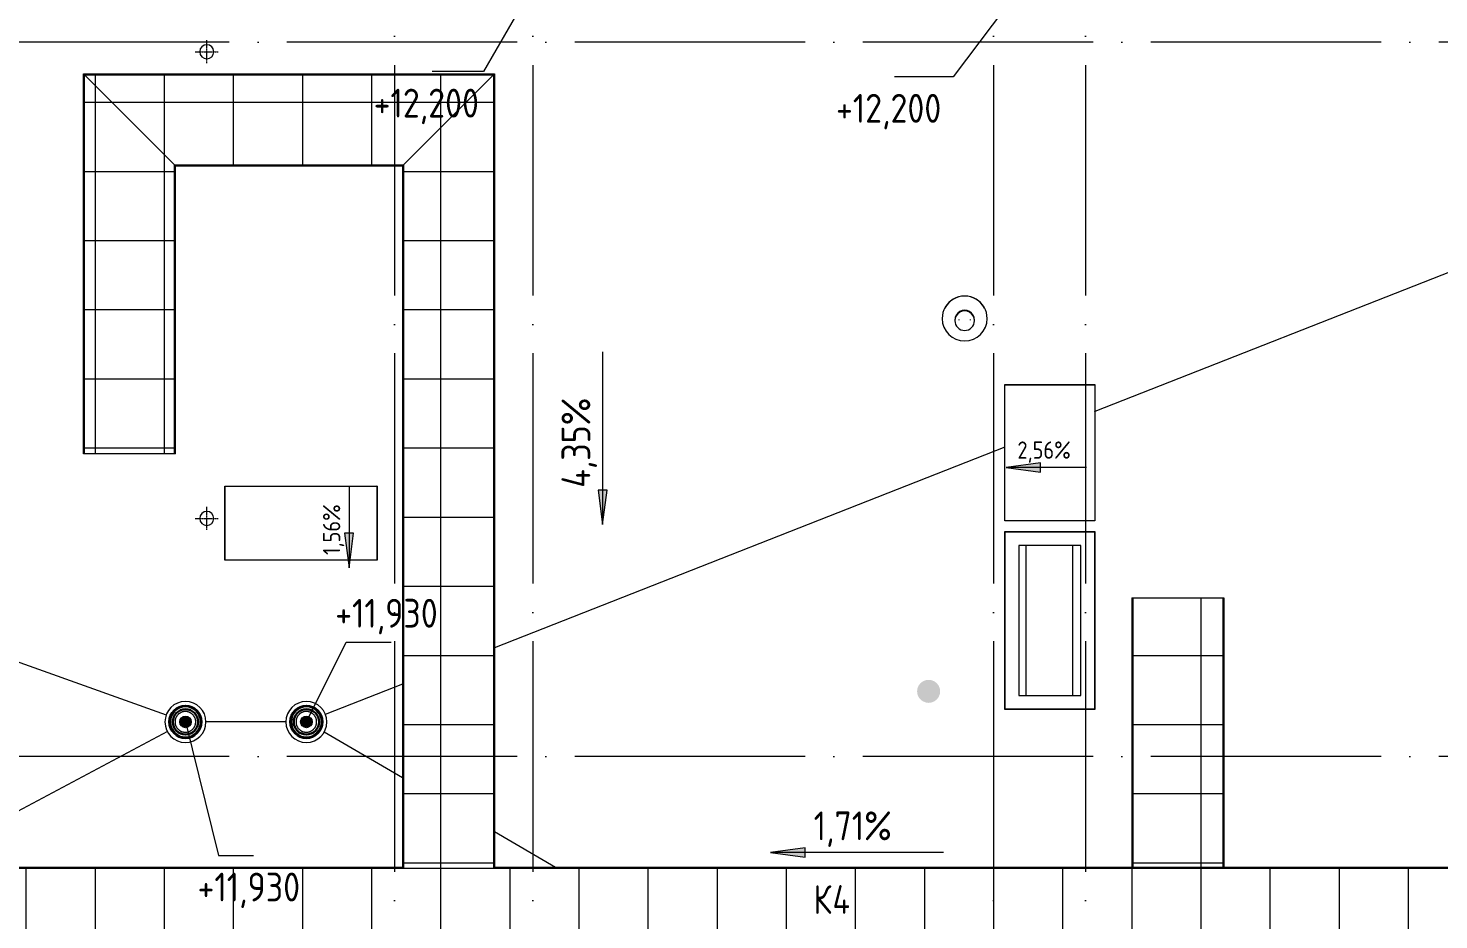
# Model space of a CAD drawing. Header units: millimetres. Extents: x -88595 to 880822, y -1054509 to -148035.
# Drawn here: x 518784 to 531030, y -275669 to -267932 of the extents above; entities that cross this region are included whole.
import ezdxf

# ---------------------------------------------------------------- set-up
doc = ezdxf.new("R2010")
doc.units = ezdxf.units.MM
doc.linetypes.add('ADSK_Линия сетки', pattern=[25, 20, -2.5, 0, -2.5])
doc.linetypes.add('ADSK_Осевая', pattern=[14, 10, -2, 0, -2])
for name, color, linetype, lineweight in [('Аннотация', 7, 'Continuous', 20), ('Крыша', 7, 'Continuous', 9), ('Линии', 7, 'Continuous', 9), ('Оборудование', 7, 'Continuous', 18), ('Ограждение', 7, 'Continuous', 9), ('Оси', 7, 'Continuous', 9), ('Отметки', 7, 'Continuous', 9), ('Размеры', 7, 'Continuous', 9), ('Стены внутренние', 7, 'Continuous', 18), ('Стены наружные', 7, 'Continuous', 18), ('Трубопровод', 7, 'Continuous', 18), ('Узлы', 7, 'Continuous', 18)]:
    doc.layers.add(name, color=color, linetype=linetype, lineweight=lineweight)
doc.styles.add('$3$GOST 2.304 type A', font='GOST2304A.ttf', dxfattribs={"height": 250})
doc.styles.add('GOST Common_2', font='GOST_Common.ttf', dxfattribs={"width": 0.9, "height": 350})
doc.styles.add('GOST Common_5', font='GOST_Common.ttf', dxfattribs={"width": 0.9, "height": 5})
pattern_1 = [(0, (548766.5, 663825.2), (0, 600), []), (90, (548766.5, 663825.2), (-600, 4e-14), [])]

# ---------------------------------------------------------------- blocks, each defined once
blk = doc.blocks.new('Кровля')
at = {"layer": 'Ограждение'}
h = blk.add_hatch(dxfattribs=at)
h.set_pattern_fill('FP_114', color=256, style=0, pattern_type=2)
h.set_pattern_definition([(0, (548766.5, 661274.8), (0, 424.264), []), (90, (548766.5, 661274.8), (-600, 4e-14), [])])
h.paths.add_polyline_path([(535070, 658100), (535090, 658100), (535100, 658110), (531531, 658110), (531541, 658100), (534799, 658100)])
h = blk.add_hatch(dxfattribs=at)
h.set_pattern_fill('FP_116', color=256, style=0, pattern_type=2)
h.set_pattern_definition([(0, (539841.5, 663825.2), (0, 600), []), (90, (539841.5, 663825.2), (-424.264, 3e-14), [])])
h.paths.add_polyline_path([(531531, 654810), (531541, 654810), (531541, 658100), (531531, 658110), (531531, 655092)])
h = blk.add_hatch(dxfattribs=at)
h.set_pattern_fill('FP_18', color=256, style=0, pattern_type=2)
h.set_pattern_definition(pattern_1)
h.paths.add_polyline_path([(534310, 657320), (535090, 658100), (531541, 658100), (532321, 657320), (534055, 657320)])
h = blk.add_hatch(dxfattribs=at)
h.set_pattern_fill('FP_18', color=256, style=0, pattern_type=2)
h.set_pattern_definition(pattern_1)
h.paths.add_polyline_path([(531541, 654810), (532321, 654810), (532321, 657320), (531541, 658100), (531541, 655092)])
h = blk.add_hatch(dxfattribs=at)
h.set_pattern_fill('FP_18', color=256, style=0, pattern_type=2)
h.set_pattern_definition(pattern_1)
h.paths.add_polyline_path([(535090, 651212), (535090, 658100), (534310, 657320), (534310, 651212), (534799, 651212)])
h = blk.add_hatch(dxfattribs=at)
h.set_pattern_fill('FP_112', color=256, style=0, pattern_type=2)
h.set_pattern_definition([(0, (542240, 663825.2), (0, 600), []), (90, (542240, 663825.2), (-424.264, 3e-14), [])])
h.paths.add_polyline_path([(535090, 651212), (535100, 651222), (535100, 658110), (535090, 658100), (535090, 651222)])
h = blk.add_hatch(dxfattribs=at)
h.set_pattern_fill('FP_115', color=256, style=0, pattern_type=2)
h.set_pattern_definition([(0, (548766.5, 660260.8), (0, 424.264), []), (90, (548766.5, 660260.8), (-600, 4e-14), [])])
h.paths.add_polyline_path([(534300, 657310), (534310, 657320), (532321, 657320), (532331, 657310), (534055, 657310)])
h = blk.add_hatch(dxfattribs=at)
h.set_pattern_fill('FP_117', color=256, style=0, pattern_type=2)
h.set_pattern_definition([(0, (540855.5, 663825.2), (0, 600), []), (90, (540855.5, 663825.2), (-424.264, 3e-14), [])])
h.paths.add_polyline_path([(532331, 654810), (532331, 657310), (532321, 657320), (532321, 654810)])
h = blk.add_hatch(dxfattribs=at)
h.set_pattern_fill('FP_113', color=256, style=0, pattern_type=2)
h.set_pattern_definition([(0, (541226, 663825.2), (0, 600), []), (90, (541226, 663825.2), (-424.264, 3e-14), [])])
h.paths.add_polyline_path([(534310, 651212), (534310, 657320), (534300, 657310), (534300, 651222)])
h = blk.add_hatch(dxfattribs=at)
h.set_pattern_fill('FP_119', color=256, style=0, pattern_type=2)
h.set_pattern_definition([(0, (546297.46, 663825.2), (0, 600), []), (90, (546297.46, 663825.2), (-424.264, 3e-14), [])])
h.paths.add_polyline_path([(540642, 651222), (540642, 653563), (540632, 653563), (540632, 651222)])
h = blk.add_hatch(dxfattribs=at)
h.set_pattern_fill('FP_25', color=256, style=0, pattern_type=2)
h.set_pattern_definition(pattern_1)
h.paths.add_polyline_path([(540949, 651222), (541422, 651222), (541422, 653563), (540642, 653563), (540642, 651222), (540754, 651222)])
h = blk.add_hatch(dxfattribs=at)
h.set_pattern_fill('FP_118', color=256, style=0, pattern_type=2)
h.set_pattern_definition([(0, (543501.46, 663825.2), (0, 600), []), (90, (543501.46, 663825.2), (-424.264, 3e-14), [])])
h.paths.add_polyline_path([(541432, 651222), (541432, 653563), (541422, 653563), (541422, 651222)])
h = blk.add_hatch(dxfattribs=at)
h.set_pattern_fill('FP_25', color=256, style=0, pattern_type=2)
h.set_pattern_definition(pattern_1)
h.paths.add_polyline_path([(564082, 650032), (562902, 651212), (516283, 651212), (516283, 650032), (564013, 650032)])
h = blk.add_hatch(dxfattribs=at)
h.set_pattern_fill('FP_66', color=256, style=0, pattern_type=2)
h.set_pattern_definition([(0, (548766.5, 655875.84), (0, 424.264), []), (90, (548766.5, 655875.84), (-600, 4e-14), [])])
h.paths.add_polyline_path([(562892, 651212), (562902, 651212), (562892, 651222), (557866, 651222), (557866, 651212), (562710, 651212)])
h.paths.add_polyline_path([(517681, 651212), (534310, 651212), (534300, 651222), (517083, 651222), (517083, 651212)])
h.paths.add_polyline_path([(557066, 651212), (557066, 651222), (535100, 651222), (535090, 651212), (556756, 651212)])
at = {"layer": 'Отметки'}
h = blk.add_hatch(color=256, dxfattribs=at)
edge = h.paths.add_edge_path()
edge.add_arc((532416, 652485), 50, 0, 360)
h = blk.add_hatch(color=256, dxfattribs=at)
edge = h.paths.add_edge_path()
edge.add_arc((533466, 652485), 50, 0, 360)
at = {"layer": 'Размеры'}
for points in [[(539540, 654693), (539840, 654653), (539840, 654732)], [(536037, 654197), (536077, 654497), (535998, 654497)], [(533836, 653822), (533875, 654122), (533796, 654122)], [(537496, 651351), (537796, 651312), (537796, 651391)]]:
    blk.add_hatch(color=256, dxfattribs=at).paths.add_polyline_path(points)
at = {"layer": 'Узлы'}
blk.add_hatch(color=256, dxfattribs=at).paths.add_polyline_path([(538868, 652650), (538894, 652654), (538918, 652664), (538939, 652680), (538955, 652700), (538965, 652725), (538968, 652750), (538965, 652776), (538955, 652800), (538939, 652821), (538918, 652837), (538893, 652847), (538868, 652850), (538842, 652847), (538818, 652837), (538797, 652821), (538781, 652800), (538771, 652776), (538768, 652750), (538771, 652725), (538781, 652700), (538797, 652680), (538818, 652664), (538842, 652654)])
at = {"layer": 'Крыша'}
for p, q in [((548838, 658531), (540312, 655178)), ((520783, 656658), (532249, 652545)), ((539531, 654231), (539531, 655411)), ((539531, 655411), (540310, 655411)), ((540310, 655411), (540310, 654231)), ((539529, 654870), (535100, 653128)), ((532760, 654530), (534078, 654530)), ((532760, 653890), (532760, 654530)), ((534078, 654530), (534078, 653890)), ((540310, 654231), (539531, 654231)), ((539716, 652715), (539716, 654015)), ((540116, 654015), (540116, 652715)), ((534078, 653890), (532760, 653890)), ((534300, 652813), (533629, 652550)), ((533288, 652485), (532593, 652485)), ((532259, 652402), (530043, 651222)), ((534300, 651999), (533620, 652395)), ((535630, 651222), (535100, 651532))]:
    blk.add_line(p, q, dxfattribs=at)
at = {"layer": 'Линии', "lineweight": 30}
for centre, radius in [((532416, 652485), 140), ((533466, 652485), 140), ((532416, 652485), 110), ((533466, 652485), 110)]:
    blk.add_circle(centre, radius, dxfattribs=at)
at = {"layer": 'Оборудование'}
for p, q in [((538986, 655986), (538986, 655986)), ((539096, 655972), (539096, 655967)), ((539131, 655976), (539131, 655972)), ((539231, 655972), (539231, 655976)), ((539266, 655967), (539266, 655972)), ((539376, 655986), (539376, 655986))]:
    blk.add_line(p, q, dxfattribs=at)
at = {"layer": 'Оборудование', "flags": 128}
for points in [[(532505, 652485), (532505, 652489), (532505, 652493), (532505, 652496), (532504, 652500), (532504, 652503), (532503, 652507), (532502, 652510), (532501, 652514), (532500, 652517), (532498, 652520), (532497, 652524), (532495, 652527), (532493, 652530), (532492, 652533), (532490, 652536), (532488, 652539), (532485, 652542), (532483, 652545), (532481, 652547), (532478, 652550), (532475, 652552), (532473, 652555), (532470, 652557), (532467, 652559), (532464, 652561), (532461, 652563), (532458, 652565), (532455, 652566), (532451, 652568), (532448, 652569), (532445, 652570), (532441, 652572), (532438, 652573), (532434, 652573), (532431, 652574), (532427, 652575), (532424, 652575), (532420, 652575), (532416, 652575), (532413, 652575), (532409, 652575), (532406, 652575), (532402, 652574), (532399, 652574), (532395, 652573), (532392, 652572), (532388, 652571), (532385, 652570), (532381, 652569), (532378, 652567), (532375, 652566), (532372, 652564), (532369, 652562), (532366, 652560), (532363, 652558), (532360, 652556), (532357, 652554), (532354, 652551), (532352, 652549), (532349, 652546), (532347, 652543), (532345, 652541), (532342, 652538), (532340, 652535), (532338, 652532), (532337, 652529), (532335, 652525), (532334, 652522), (532332, 652519), (532331, 652516), (532330, 652512), (532329, 652509), (532328, 652505), (532327, 652502), (532327, 652498), (532326, 652495), (532326, 652491), (532326, 652487), (532326, 652485)], [(532326, 652485), (532326, 652482), (532326, 652478), (532326, 652475), (532327, 652471), (532327, 652468), (532328, 652464), (532329, 652461), (532330, 652457), (532331, 652454), (532333, 652450), (532334, 652447), (532336, 652444), (532338, 652441), (532339, 652438), (532341, 652435), (532343, 652432), (532346, 652429), (532348, 652426), (532350, 652424), (532353, 652421), (532356, 652419), (532358, 652416), (532361, 652414), (532364, 652412), (532367, 652410), (532370, 652408), (532373, 652406), (532376, 652405), (532380, 652403), (532383, 652402), (532386, 652400), (532390, 652399), (532393, 652398), (532397, 652398), (532400, 652397), (532404, 652396), (532407, 652396), (532411, 652396), (532415, 652396), (532418, 652396), (532422, 652396), (532425, 652396), (532429, 652397), (532432, 652397), (532436, 652398), (532439, 652399), (532443, 652400), (532446, 652401), (532450, 652402), (532453, 652404), (532456, 652405), (532459, 652407), (532462, 652409), (532465, 652411), (532468, 652413), (532471, 652415), (532474, 652417), (532477, 652420), (532479, 652422), (532482, 652425), (532484, 652427), (532486, 652430), (532489, 652433), (532491, 652436), (532493, 652439), (532494, 652442), (532496, 652445), (532498, 652449), (532499, 652452), (532500, 652455), (532501, 652459), (532502, 652462), (532503, 652466), (532504, 652469), (532504, 652473), (532505, 652476), (532505, 652480), (532505, 652484), (532505, 652485)], [(533555, 652485), (533555, 652489), (533555, 652493), (533555, 652496), (533554, 652500), (533554, 652503), (533553, 652507), (533552, 652510), (533551, 652514), (533550, 652517), (533548, 652520), (533547, 652524), (533545, 652527), (533543, 652530), (533542, 652533), (533540, 652536), (533538, 652539), (533535, 652542), (533533, 652545), (533531, 652547), (533528, 652550), (533525, 652552), (533523, 652555), (533520, 652557), (533517, 652559), (533514, 652561), (533511, 652563), (533508, 652565), (533505, 652566), (533501, 652568), (533498, 652569), (533495, 652570), (533491, 652572), (533488, 652573), (533484, 652573), (533481, 652574), (533477, 652575), (533474, 652575), (533470, 652575), (533466, 652575), (533463, 652575), (533459, 652575), (533456, 652575), (533452, 652574), (533449, 652574), (533445, 652573), (533442, 652572), (533438, 652571), (533435, 652570), (533431, 652569), (533428, 652567), (533425, 652566), (533422, 652564), (533419, 652562), (533416, 652560), (533413, 652558), (533410, 652556), (533407, 652554), (533404, 652551), (533402, 652549), (533399, 652546), (533397, 652543), (533395, 652541), (533392, 652538), (533390, 652535), (533388, 652532), (533387, 652529), (533385, 652525), (533384, 652522), (533382, 652519), (533381, 652516), (533380, 652512), (533379, 652509), (533378, 652505), (533377, 652502), (533377, 652498), (533376, 652495), (533376, 652491), (533376, 652487), (533376, 652485)], [(533376, 652485), (533376, 652482), (533376, 652478), (533376, 652475), (533377, 652471), (533377, 652468), (533378, 652464), (533379, 652461), (533380, 652457), (533381, 652454), (533383, 652450), (533384, 652447), (533386, 652444), (533388, 652441), (533389, 652438), (533391, 652435), (533393, 652432), (533396, 652429), (533398, 652426), (533400, 652424), (533403, 652421), (533406, 652419), (533408, 652416), (533411, 652414), (533414, 652412), (533417, 652410), (533420, 652408), (533423, 652406), (533426, 652405), (533430, 652403), (533433, 652402), (533436, 652400), (533440, 652399), (533443, 652398), (533447, 652398), (533450, 652397), (533454, 652396), (533457, 652396), (533461, 652396), (533465, 652396), (533468, 652396), (533472, 652396), (533475, 652396), (533479, 652397), (533482, 652397), (533486, 652398), (533489, 652399), (533493, 652400), (533496, 652401), (533500, 652402), (533503, 652404), (533506, 652405), (533509, 652407), (533512, 652409), (533515, 652411), (533518, 652413), (533521, 652415), (533524, 652417), (533527, 652420), (533529, 652422), (533532, 652425), (533534, 652427), (533536, 652430), (533539, 652433), (533541, 652436), (533543, 652439), (533544, 652442), (533546, 652445), (533548, 652449), (533549, 652452), (533550, 652455), (533551, 652459), (533552, 652462), (533553, 652466), (533554, 652469), (533554, 652473), (533555, 652476), (533555, 652480), (533555, 652484), (533555, 652485)]]:
    blk.add_lwpolyline(points, dxfattribs=at)
at = {"layer": 'Оборудование'}
for centre, radius, start, end in [((532416, 652485), 178, 0, 180), ((532416, 652485), 130, 0, 180), ((533466, 652485), 178, 0, 180), ((533466, 652485), 130, 0, 180), ((532416, 652485), 178, 180, 0), ((532416, 652485), 130, 180, 0), ((533466, 652485), 178, 180, 0), ((533466, 652485), 130, 180, 0)]:
    blk.add_arc(centre, radius, start, end, dxfattribs=at)
for centre, major_axis, start_param, end_param in [((539181, 655986), (195, 0), 0, 3.141593), ((539181, 655986), (195, 0), 0.483322, 2.658271), ((539181, 655972), (85, 0), 0, 3.141593), ((539181, 655967), (85, 0), 0, 3.141593), ((539181, 655986), (195, 0), 3.141593, 6.283185), ((539181, 655967), (85, 0), 3.141593, 6.283185)]:
    blk.add_ellipse(centre, major_axis=major_axis, ratio=0.999053, start_param=start_param, end_param=end_param, dxfattribs=at)
at = {"layer": 'Ограждение'}
for p, q in [((531531, 658110), (535100, 658110)), ((531531, 658110), (531541, 658100)), ((531531, 654810), (531531, 658110)), ((531541, 658100), (535090, 658100)), ((531541, 658100), (532321, 657320)), ((531541, 654810), (531541, 658100)), ((535090, 658100), (534310, 657320)), ((535100, 658110), (535090, 658100)), ((535090, 658100), (535090, 651212)), ((535100, 658110), (535100, 651222)), ((532321, 657320), (534310, 657320)), ((532321, 657320), (532331, 657310)), ((532321, 654810), (532321, 657320)), ((532331, 657310), (534300, 657310)), ((532331, 654810), (532331, 657310)), ((534310, 657320), (534300, 657310)), ((534300, 657310), (534300, 651222)), ((534310, 657320), (534310, 651212)), ((531541, 654810), (531531, 654810)), ((532321, 654810), (531541, 654810)), ((532331, 654810), (532321, 654810)), ((540632, 653563), (540642, 653563)), ((540632, 653563), (540632, 651222)), ((540642, 653563), (541422, 653563)), ((540642, 653563), (540642, 651222)), ((541422, 653563), (541432, 653563)), ((541422, 653563), (541422, 651222)), ((541432, 653563), (541432, 651222)), ((534300, 651222), (517083, 651222)), ((557066, 651212), (517083, 651212)), ((535090, 651212), (534310, 651212)), ((540632, 651222), (535100, 651222)), ((540642, 651222), (540632, 651222)), ((541422, 651222), (540642, 651222)), ((541432, 651222), (541422, 651222)), ((545276, 651222), (541432, 651222))]:
    blk.add_line(p, q, dxfattribs=at)
at = {"layer": 'Оси', "linetype": 'ADSK_Линия сетки', "ltscale": 100}
for p, q in [((534231, 660685), (534231, 629959)), ((535431, 660685), (535431, 631229)), ((539431, 660685), (539431, 629959)), ((540231, 660685), (540231, 631229)), ((585298, 658385), (508358, 658385)), ((585298, 652185), (508358, 652185))]:
    blk.add_line(p, q, dxfattribs=at)
at = {"layer": 'Отметки', "lineweight": 20}
for p, q in [((535326, 658685), (535005, 658130)), ((539536, 658685), (539080, 658084)), ((535005, 658130), (534558, 658130)), ((539080, 658084), (538572, 658084)), ((533466, 652485), (533810, 653176)), ((533810, 653176), (534203, 653176)), ((532416, 652485), (532702, 651327)), ((532702, 651327), (533007, 651327))]:
    blk.add_line(p, q, dxfattribs=at)
at = {"layer": 'Отметки'}
for centre in [(532416, 652485), (533466, 652485)]:
    blk.add_circle(centre, 50, dxfattribs=at)
at = {"layer": 'Размеры', "lineweight": 20}
for p, q in [((536037, 655697), (536037, 654197)), ((540240, 654693), (539540, 654693)), ((533836, 654522), (533836, 653822)), ((538996, 651351), (537496, 651351))]:
    blk.add_line(p, q, dxfattribs=at)
at = {"layer": 'Размеры'}
for p, q in [((539840, 654732), (539540, 654693)), ((539540, 654693), (539840, 654653)), ((539840, 654653), (539840, 654732)), ((536077, 654497), (535998, 654497)), ((535998, 654497), (536037, 654197)), ((536037, 654197), (536077, 654497)), ((533875, 654122), (533796, 654122)), ((533796, 654122), (533836, 653822)), ((533836, 653822), (533875, 654122)), ((537796, 651391), (537496, 651351)), ((537796, 651312), (537796, 651391)), ((537496, 651351), (537796, 651312))]:
    blk.add_line(p, q, dxfattribs=at)
at = {"layer": 'Стены внутренние'}
for p, q in [((539529, 654229), (539529, 655413)), ((539529, 655413), (540312, 655413)), ((539531, 655411), (539531, 655413)), ((540310, 655413), (540310, 655411)), ((540312, 655413), (540312, 654229)), ((540310, 655177), (540312, 655178)), ((539529, 654870), (539531, 654871)), ((532758, 654532), (534080, 654532)), ((532758, 653888), (532758, 654532)), ((532760, 654532), (532760, 654530)), ((534080, 654530), (534079, 654530)), ((534080, 654532), (534080, 653888)), ((540312, 654229), (539529, 654229)), ((539531, 654231), (539531, 654229)), ((540312, 654231), (540310, 654231)), ((539529, 654137), (540312, 654137)), ((539529, 652593), (539529, 654137)), ((539529, 654135), (540310, 654135)), ((539531, 654135), (539531, 652593)), ((540310, 654135), (540312, 654135)), ((540310, 652593), (540310, 654135)), ((540312, 654137), (540312, 652593)), ((534080, 653888), (532758, 653888)), ((534078, 653890), (534078, 653888)), ((540312, 652593), (539529, 652593))]:
    blk.add_line(p, q, dxfattribs=at)
at = {"layer": 'Стены наружные'}
for p, q in [((540190, 654015), (539651, 654015)), ((539651, 654015), (539651, 652715)), ((540190, 652715), (540190, 654015)), ((539651, 652715), (540190, 652715)), ((540310, 652595), (539531, 652595))]:
    blk.add_line(p, q, dxfattribs=at)
at = {"layer": 'Трубопровод', "linetype": 'ADSK_Осевая'}
for p, q in [((532601, 658201), (532601, 658401)), ((532501, 658301), (532701, 658301)), ((532601, 654151), (532601, 654351)), ((532501, 654251), (532701, 654251))]:
    blk.add_line(p, q, dxfattribs=at)
at = {"layer": 'Трубопровод'}
for centre, start, end in [((532601, 658301), 0, 180), ((532601, 658301), 180, 0), ((532601, 654251), 0, 180), ((532601, 654251), 180, 0)]:
    blk.add_arc(centre, 61, start, end, dxfattribs=at)
at = {"layer": 'Отметки', "style": 'GOST Common_2', "width": 0.9}
for s, p in [('+12,200', (534050, 657730)), ('+12,200', (538064, 657685)), ('+11,930', (533716, 653303)), ('+11,930', (532521, 650927))]:
    blk.add_text(s, height=250, dxfattribs=at).set_placement(p)
at = {"layer": 'Размеры', "width": 0.9}
for s, height, rotation, style, p in [('4,35%%%', 250, 90, 'GOST Common_2', (535931, 654517)), ('2,56%%%', 150, 360, 'GOST Common_5', (539639, 654769)), ('1,56%%%', 150, 90, 'GOST Common_5', (533760, 653934)), ('1,71%%%', 250, 360, 'GOST Common_2', (537870, 651458))]:
    blk.add_text(s, height=height, rotation=rotation, dxfattribs=dict(at, style=style)).set_placement(p)

msp = doc.modelspace()

# ---------------------------------------------------------------- block references
at = {"layer": 'Оборудование', "color": 5, "true_color": 0x0000ff}
msp.add_blockref('Кровля', (-12267, -926437), dxfattribs=at)

# ---------------------------------------------------------------- texts
at = {"layer": 'Аннотация', "color": 5, "true_color": 0x0000ff, "char_height": 250, "width": 200.42, "attachment_point": 1, "style": '$3$GOST 2.304 type A'}
for s, insert in [('\\fGOST 2.304 type A|b0|i0|c204|p34|;К', (525602, -275368)), ('\\fGOST 2.304 type A|b0|i0|c204|p34|;4', (525767, -275368))]:
    msp.add_mtext(s, dxfattribs=dict(at, insert=insert))

doc.saveas('drawing.dxf')
